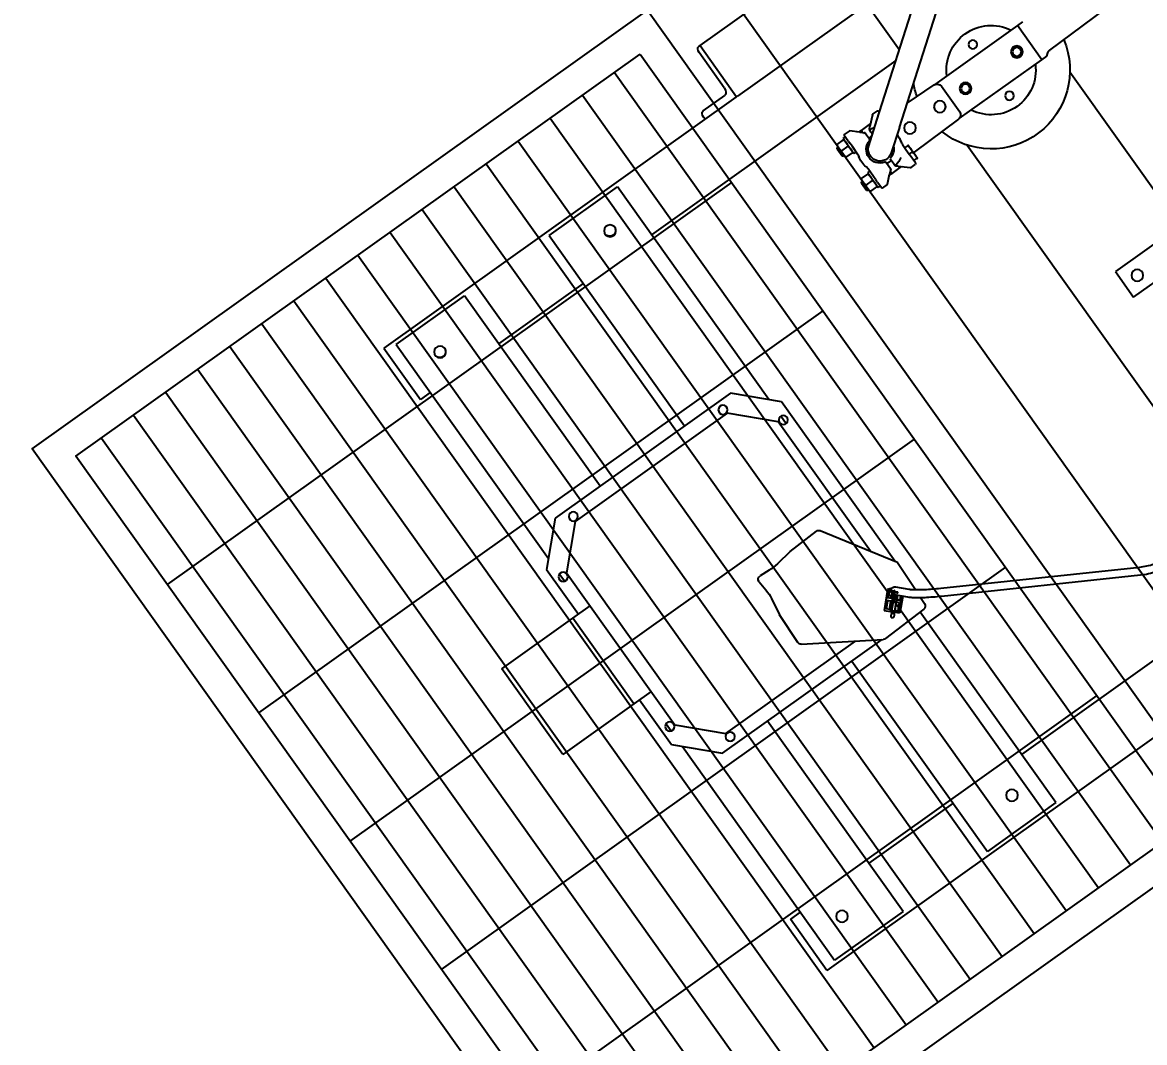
# Model space of a CAD drawing. Header units: feet. Extents: x 2321988 to 2329858, y 6722724 to 6730499.
# Drawn here: x 2326029.761 to 2326034.216, y 6726818.17 to 6726822.218 of the extents above; entities that cross this region are included whole.
import ezdxf

# ---------------------------------------------------------------- set-up
doc = ezdxf.new("R2010")
doc.units = ezdxf.units.FT
doc.header["$MEASUREMENT"] = 0
doc.header["$PDSIZE"] = 5
doc.layers.add('BESS Dimensions', color=3, linetype='Continuous')
doc.layers.add('C-BESS-EQUIPMENT', color=255, linetype='Continuous')
doc.styles.add('TG_DIMS', font='arial.ttf')
doc.dimstyles.new('TG-PROPOSED-ANNO', dxfattribs={"dimtxt": 0.1, "dimasz": 0.1, "dimexe": 0.05, "dimexo": 0.05, "dimgap": 0.02, "dimtad": 0, "dimtih": 1, "dimtoh": 1, "dimdsep": 46, "dimtxsty": 'TG_DIMS', "dimcen": 0, "dimclrd": 256, "dimclre": 256, "dimclrt": 256, "dimaunit": 1, "dimadec": 6, "dimazin": 2, "dimtfac": 1, "dimtofl": 0, "dimtmove": 1, "dimatfit": 3, "dimfxl": 1, "dimtolj": 1, "dimtzin": 0, "dimarcsym": 0})

# ---------------------------------------------------------------- blocks, each defined once
blk = doc.blocks.new('Midpoint Site Plan$0$GA 34.5kV 10MVAR Cap Bank top')
at = {"color": 0}
for p, q in [((-95.19, 18.2), (-95.19, 15.2)), ((-74.593, 18.2), (-95.19, 18.2)), ((-90.609, 18.02), (-94.609, 18.02)), ((-94.609, 5.52), (-94.609, 18.02)), ((-90.609, 18.02), (-90.609, 6.895)), ((-81.669, 18.02), (-85.669, 18.02)), ((-85.669, 6.895), (-85.669, 18.02)), ((-81.669, 18.02), (-81.669, 6.875)), ((-94.609, 15.2), (-95.19, 15.2)), ((-85.669, 15.2), (-90.609, 15.2)), ((-66.94, 15.2), (-81.669, 15.2)), ((-80.395, 6.849), (-72.09, 11.531)), ((-80.21, 6.523), (-71.906, 11.204)), ((-66.94, -9.927), (-66.94, 9.573)), ((-81.454, 6.867), (-83.742, 6.955)), ((-94.984, 5.145), (-93.234, 6.895)), ((-93.234, 6.895), (-83.903, 6.895)), ((-87.174, 4.831), (-83.857, 6.924)), ((-81.248, 6.327), (-81.261, 6.675)), ((-94.304, 4.465), (-92.554, 6.215)), ((-92.554, 6.215), (-84.981, 6.215)), ((-83.018, 5.817), (-82.805, 6.031)), ((-82.906, 6.333), (-82.928, 6.311)), ((-82.908, 5.787), (-82.774, 5.92)), ((-82.9, 6.339), (-82.906, 6.333)), ((-82.876, 6.183), (-82.888, 6.195)), ((-82.478, 6.358), (-82.805, 6.031)), ((-82.805, 6.031), (-82.098, 5.324)), ((-82.78, 6.127), (-82.793, 6.114)), ((-82.758, 6.078), (-82.793, 6.114)), ((-82.771, 6.287), (-82.784, 6.3)), ((-82.774, 5.92), (-82.506, 5.651)), ((-82.737, 6.028), (-82.475, 6.29)), ((-82.362, 5.653), (-82.737, 6.028)), ((-82.722, 6.043), (-82.347, 5.668)), ((-82.701, 6.205), (-82.701, 6.205)), ((-82.666, 6.17), (-82.701, 6.205)), ((-82.63, 6.135), (-82.255, 5.76)), ((-82.595, 6.099), (-82.48, 6.215)), ((-82.58, 6.114), (-82.312, 5.845)), ((-82.48, 6.215), (-82.211, 5.946)), ((-81.899, 5.78), (-82.478, 6.358)), ((-82.475, 6.29), (-82.1, 5.915)), ((-82.1, 5.915), (-82.362, 5.653)), ((-82.211, 5.946), (-82.326, 5.831)), ((-82.194, 5.485), (-81.737, 5.942)), ((-82.311, 5.11), (-83.018, 5.817)), ((-82.639, 5.518), (-82.908, 5.787)), ((-82.875, 5.819), (-82.606, 5.55)), ((-82.506, 5.651), (-82.639, 5.518)), ((-82.533, 5.412), (-82.4, 5.545)), ((-82.307, 5.186), (-82.533, 5.412)), ((-82.5, 5.444), (-82.295, 5.24)), ((-82.4, 5.545), (-82.173, 5.319)), ((-82.327, 5.618), (-82.065, 5.88)), ((-82.122, 5.413), (-82.327, 5.618)), ((-82.145, 5.533), (-82.278, 5.666)), ((-82.105, 5.573), (-82.238, 5.706)), ((-82.205, 5.739), (-82.073, 5.606)), ((-82.122, 5.413), (-82.104, 5.431)), ((-82.105, 5.84), (-81.972, 5.707)), ((-82.104, 5.431), (-82.028, 5.507)), ((-82.104, 5.431), (-82.069, 5.395)), ((-82.076, 5.388), (-82.087, 5.378)), ((-82.072, 5.382), (-82.087, 5.378)), ((-82.069, 5.395), (-81.992, 5.472)), ((-82.065, 5.88), (-81.932, 5.747)), ((-82.028, 5.507), (-82.001, 5.534)), ((-81.992, 5.472), (-82.028, 5.507)), ((-81.979, 5.485), (-81.992, 5.472)), ((-81.934, 5.214), (-81.472, 5.677)), ((-81.174, 4.386), (-81.231, 5.879)), ((-94.984, 2.52), (-94.984, 5.145)), ((-82.311, 5.11), (-82.098, 5.324)), ((-82.095, 5.171), (-82.311, 5.11)), ((-82.173, 5.319), (-82.307, 5.186)), ((-82.295, 5.24), (-82.195, 5.34)), ((-82.295, 5.24), (-82.274, 5.218)), ((-82.098, 5.324), (-82.032, 5.342)), ((-94.609, 4.185), (-94.609, 4.605)), ((-94.304, -4.425), (-94.304, 4.465)), ((-87.255, 4.674), (-87.195, 3.096)), ((-83.297, 0.954), (-81.204, 4.272)), ((-81.234, 4.226), (-81.234, -5.105)), ((-87.062, 2.252), (-87.195, 3.096)), ((-81.914, 3.148), (-81.914, -4.425)), ((-95.316, 2.52), (-99.474, 2.52)), ((-99.474, 2.52), (-99.474, -2.48)), ((-94.304, 2.52), (-95.316, 2.52)), ((-95.316, 2.52), (-95.316, -2.48)), ((-87.081, 1.246), (-87.045, 1.753)), ((-86.376, 1.083), (-86.882, 1.047)), ((-85.033, 0.934), (-85.877, 1.066)), ((-85.033, 0.934), (-83.455, 0.873)), ((-64.69, -0.927), (-64.69, 0.573)), ((-64.69, 0.573), (-61.19, 0.573)), ((-61.19, -0.927), (-64.69, -0.927)), ((-60.94, -0.927), (-60.94, -9.927)), ((-99.474, -2.48), (-95.316, -2.48)), ((-95.316, -2.48), (-94.304, -2.48)), ((-94.984, -5.105), (-94.984, -2.48)), ((-94.609, -4.565), (-94.609, -4.145)), ((-81.669, -4.136), (-81.669, -4.574)), ((-92.554, -6.175), (-94.304, -4.425)), ((-81.914, -4.425), (-83.664, -6.175)), ((-93.234, -6.855), (-94.984, -5.105)), ((-81.234, -5.105), (-82.984, -6.855)), ((-94.609, -17.98), (-94.609, -5.48)), ((-81.669, -5.54), (-81.669, -17.98)), ((-83.664, -6.175), (-92.554, -6.175)), ((-82.984, -6.855), (-93.234, -6.855)), ((-90.609, -6.855), (-90.609, -17.98)), ((-85.669, -17.98), (-85.669, -6.855)), ((-71.44, -10.972), (-71.44, -10.63)), ((-71.14, -10.615), (-71.424, -10.615)), ((-71.14, -10.615), (-71.14, -10.615)), ((-71.119, -10.623), (-70.751, -10.955)), ((-70.206, -11.018), (-69.77, -10.631)), ((-69.77, -10.631), (-69.77, -10.631)), ((-69.729, -10.615), (-69.502, -10.615)), ((-69.729, -10.615), (-69.729, -10.615)), ((-69.44, -10.677), (-69.44, -11.177)), ((-72.096, -10.974), (-72.05, -10.927)), ((-72.096, -11.38), (-72.096, -10.974)), ((-72.05, -10.927), (-72.05, -11.427)), ((-72.003, -10.927), (-72.05, -10.927)), ((-72.003, -10.802), (-72.003, -10.99)), ((-72.003, -10.99), (-72.003, -11.365)), ((-71.97, -10.802), (-71.598, -10.802)), ((-71.97, -11.177), (-71.598, -11.177)), ((-71.565, -11.611), (-71.565, -10.743)), ((-71.44, -10.743), (-71.565, -10.743)), ((-71.44, -10.972), (-71.44, -10.998)), ((-71.44, -11.109), (-71.44, -10.998)), ((-71.44, -11.109), (-71.44, -11.309)), ((-70.876, -10.842), (-70.871, -10.846)), ((-70.846, -11.106), (-70.846, -11.106)), ((-70.784, -10.925), (-70.654, -10.92)), ((-70.575, -11.113), (-70.751, -10.955)), ((-70.654, -10.92), (-70.654, -11.042)), ((-70.096, -10.92), (-70.654, -10.92)), ((-70.654, -11.06), (-70.654, -11.06)), ((-70.654, -11.131), (-70.654, -11.131)), ((-70.565, -11.138), (-70.565, -11.136)), ((-70.565, -11.138), (-70.565, -11.138)), ((-70.565, -11.139), (-70.565, -11.138)), ((-70.565, -11.483), (-70.565, -11.139)), ((-70.315, -11.143), (-70.315, -11.195)), ((-70.315, -11.195), (-70.315, -11.259)), ((-70.206, -11.018), (-70.294, -11.096)), ((-70.034, -10.92), (-70.034, -10.92)), ((-69.44, -10.802), (-69.266, -10.802)), ((-69.44, -11.177), (-69.266, -11.177)), ((-69.44, -11.448), (-69.44, -11.177)), ((-69.232, -10.99), (-69.232, -10.802)), ((-69.232, -11.365), (-69.232, -10.99)), ((-69.19, -11.12), (-69.232, -11.119)), ((-66.56, -11.172), (-69.19, -11.12)), ((-66.515, -11.177), (-61.69, -11.177)), ((-61.69, -11.177), (-61.386, -11.177)), ((-61.69, -11.177), (-61.69, -13.177)), ((-61.386, -11.177), (-61.255, -11.28)), ((-72.096, -11.38), (-72.05, -11.427)), ((-72.003, -11.427), (-72.05, -11.427)), ((-72.003, -11.365), (-72.003, -11.552)), ((-71.97, -11.552), (-71.598, -11.552)), ((-71.565, -11.611), (-71.44, -11.611)), ((-71.44, -11.309), (-71.44, -11.74)), ((-70.315, -11.435), (-70.565, -11.435)), ((-70.315, -11.259), (-70.315, -11.419)), ((-70.315, -11.419), (-70.315, -11.483)), ((-69.081, -12.492), (-70.103, -11.727)), ((-69.44, -11.74), (-69.44, -11.448)), ((-69.44, -11.552), (-69.266, -11.552)), ((-69.232, -11.552), (-69.232, -11.365)), ((-66.315, -12.932), (-66.315, -11.422)), ((-61.105, -11.333), (-57.19, -11.408)), ((-72.003, -12.802), (-72.003, -12.99)), ((-71.97, -12.802), (-71.598, -12.802)), ((-71.565, -13.611), (-71.565, -12.743)), ((-71.44, -12.743), (-71.565, -12.743)), ((-71.44, -12.615), (-71.44, -13.045)), ((-70.777, -12.628), (-69.755, -13.393)), ((-69.081, -12.492), (-36.712, -36.724)), ((-72.096, -12.974), (-72.05, -12.927)), ((-72.096, -13.38), (-72.096, -12.974)), ((-72.05, -12.927), (-72.05, -13.427)), ((-72.003, -12.927), (-72.05, -12.927)), ((-72.003, -12.99), (-72.003, -13.365)), ((-72.003, -13.365), (-72.003, -13.552)), ((-71.97, -13.177), (-71.598, -13.177)), ((-71.44, -13.045), (-71.44, -13.246)), ((-71.44, -13.357), (-71.44, -13.246)), ((-71.44, -13.357), (-71.44, -13.383)), ((-70.751, -13.4), (-70.575, -13.242)), ((-70.654, -13.224), (-70.654, -13.224)), ((-70.654, -13.241), (-70.654, -13.241)), ((-70.654, -13.294), (-70.654, -13.294)), ((-70.654, -13.313), (-70.654, -13.435)), ((-70.565, -13.198), (-70.565, -12.871)), ((-70.387, -12.92), (-70.565, -12.92)), ((-70.565, -13.199), (-70.565, -13.198)), ((-70.565, -13.202), (-70.565, -13.199)), ((-70.565, -13.218), (-70.565, -13.202)), ((-70.315, -12.973), (-70.315, -13.096)), ((-70.315, -13.096), (-70.315, -13.16)), ((-70.315, -13.16), (-70.315, -13.212)), ((-70.294, -13.258), (-70.206, -13.337)), ((-69.77, -13.724), (-70.206, -13.337)), ((-68.117, -13.213), (-66.56, -13.182)), ((-61.69, -13.177), (-66.515, -13.177)), ((-61.386, -13.177), (-61.69, -13.177)), ((-72.096, -13.38), (-72.05, -13.427)), ((-72.003, -13.427), (-72.05, -13.427)), ((-71.97, -13.552), (-71.598, -13.552)), ((-71.565, -13.611), (-71.44, -13.611)), ((-71.44, -13.724), (-71.44, -13.383)), ((-71.14, -13.74), (-71.424, -13.74)), ((-71.14, -13.74), (-71.14, -13.74)), ((-71.14, -13.74), (-71.14, -13.74)), ((-70.751, -13.4), (-71.119, -13.732)), ((-70.872, -13.509), (-70.876, -13.513)), ((-70.784, -13.43), (-70.654, -13.435)), ((-70.096, -13.435), (-70.654, -13.435)), ((-70.034, -13.435), (-70.034, -13.435)), ((-69.755, -13.393), (-37.386, -37.624)), ((-69.729, -13.74), (-69.502, -13.74)), ((-69.44, -13.629), (-69.44, -13.677)), ((-95.19, -18.18), (-95.19, -15.18)), ((-94.609, -15.18), (-95.19, -15.18)), ((-85.669, -15.18), (-90.609, -15.18)), ((-67.368, -15.18), (-81.669, -15.18)), ((-66.94, -33.927), (-66.94, -15.5)), ((-94.609, -17.98), (-90.609, -17.98)), ((-85.669, -17.98), (-81.669, -17.98)), ((-74.593, -18.18), (-95.19, -18.18)), ((-76.401, -18.18), (-76.401, -18.305)), ((-76.247, -18.555), (-74.977, -18.555)), ((-74.556, -18.18), (-74.593, -18.18)), ((-74.556, -21.18), (-74.556, -18.18)), ((-74.556, -18.18), (-74.494, -18.18)), ((-66.94, -18.18), (-74.494, -18.18)), ((-74.786, -18.865), (-74.786, -20.93)), ((-74.632, -21.18), (-74.556, -21.18)), ((-74.556, -21.18), (-66.94, -21.18))]:
    blk.add_line(p, q, dxfattribs=at)
for centre, radius in [((-93.109, 16.52), 0.281), ((-83.169, 16.52), 0.281), ((-92.484, 6.457), 0.219), ((-94.546, 4.395), 0.219), ((-63.94, -0.177), 0.281), ((-94.546, -4.355), 0.219), ((-81.671, -4.355), 0.219), ((-92.484, -6.418), 0.219), ((-83.734, -6.418), 0.219), ((-63.94, -10.677), 0.209), ((-68.69, -12.177), 0.281), ((-68.69, -12.177), 0.281), ((-66.94, -12.177), 0.281), ((-66.94, -12.177), 0.281), ((-65.44, -12.177), 0.281), ((-65.44, -12.177), 0.209), ((-62.44, -12.177), 0.281), ((-62.44, -12.177), 0.209), ((-63.94, -13.677), 0.209), ((-93.109, -16.48), 0.281), ((-83.169, -16.48), 0.281)]:
    blk.add_circle(centre, radius, dxfattribs=at)
for centre, radius, start, end in [((-83.75, 6.755), 0.2, 87.8034, 122.2464), ((-81.461, 6.667), 0.2, 2.1966, 87.8034), ((-81.374, 4.379), 0.2, 327.7536, 2.1966), ((-63.94, -12.177), 3.75, 12.7601, 164.1429), ((-63.94, -12.177), 2.125, 28.0725, 151.9275), ((-71.424, -10.63), 0.0156, 90, 180), ((-69.502, -10.677), 0.0625, 0, 90), ((-70.252, -11.143), 0.0625, 131.6335, 180), ((-70.252, -11.195), 0.0625, 79.1931, 180), ((-70.44, -12.177), 1.062, 57.3631, 79.1931), ((-66.565, -11.422), 0.25, 0, 88.8542), ((-70.44, -12.177), 0.656, 105.1217, 254.8783), ((-70.44, -12.177), 0.562, 53.1811, 233.1811), ((-70.627, -11.483), 0.0625, 285.1217, 0), ((-70.252, -11.483), 0.0625, 180, 254.8783), ((-70.44, -12.177), 0.656, 22.1783, 74.8783), ((-61.101, -11.083), 0.25, 231.8554, 268.9049), ((-70.44, -12.177), 1.063, 163.7398, 196.2602), ((-70.44, -12.177), 1.062, 355.1468, 16.2602), ((-70.627, -12.871), 0.0625, 0, 74.8783), ((-70.252, -13.16), 0.0625, 180, 280.8069), ((-70.252, -13.212), 0.0625, 180, 228.3665), ((-70.44, -12.177), 1.063, 280.8069, 291.2153), ((-63.94, -12.177), 3.75, 195.8571, 205.8997), ((-66.565, -12.932), 0.25, 271.1458, 0), ((-63.94, -12.177), 2.125, 208.0725, 331.9275), ((-71.424, -13.724), 0.0156, 180, 270), ((-69.502, -13.677), 0.0625, 270, 0), ((-93.109, -16.5), 0.281, 2.0394, 177.9606), ((-83.169, -16.5), 0.281, 2.0394, 177.9606)]:
    blk.add_arc(centre, radius, start, end, dxfattribs=at)
for centre, major_axis, ratio, start_param, end_param in [((-82.832, 6.124), (0.0411, 0), 0.672453, 0.72203, 0.978798), ((-82.79, 6.166), (0, -0.0411), 0.672453, 1.932212, 2.162794), ((-82.067, 5.347), (-0.133, 0.133), 0.926121, 0.578535, 1.094689), ((-87.061, 4.666), (0.147, -0.137), 0.923129, 2.902527, 3.889831), ((-82.067, 5.347), (0.133, -0.133), 0.926121, 4.862489, 6.283185), ((-87.44, 1.753), (-0.084, -0.999), 0.392974, 1.603882, 2.126495), ((-86.864, 1.264), (-0.165, -0.165), 0.856775, 5.503818, 7.062552), ((-86.376, 0.688), (0.999, 0.084), 0.392974, 1.015098, 1.537711), ((-83.463, 1.067), (0.137, -0.147), 0.923129, 5.534947, 6.522251), ((-76.247, -18.305), (0, -0.25), 0.615217, 4.712389, 6.283185), ((-74.977, -18.865), (0, 0.31), 0.615217, 4.712389, 6.283185), ((-74.632, -20.93), (0, -0.25), 0.615217, 4.712389, 6.283185)]:
    blk.add_ellipse(centre, major_axis=major_axis, ratio=ratio, start_param=start_param, end_param=end_param, dxfattribs=at)
for points, knots in [([(-72.09, 11.531), (-71.98, 11.593), (-71.864, 11.649), (-71.625, 11.751), (-71.501, 11.796), (-71.247, 11.873), (-71.117, 11.906), (-70.852, 11.958), (-70.717, 11.977), (-70.446, 12.004), (-70.309, 12.01), (-70.172, 12.01)], [0.9276192, 0.9276192, 0.9276192, 0.9276192, 1.0584561, 1.0584561, 1.1892931, 1.1892931, 1.32013, 1.32013, 1.450967, 1.450967, 1.5818039, 1.5818039, 1.5818039, 1.5818039]), ([(-71.906, 11.204), (-71.808, 11.259), (-71.705, 11.31), (-71.491, 11.4), (-71.38, 11.441), (-71.15, 11.511), (-71.032, 11.54), (-70.792, 11.587), (-70.669, 11.605), (-70.422, 11.629), (-70.297, 11.635), (-70.172, 11.635)], [0.9276192, 0.9276192, 0.9276192, 0.9276192, 1.0584561, 1.0584561, 1.1892931, 1.1892931, 1.32013, 1.32013, 1.450967, 1.450967, 1.5818039, 1.5818039, 1.5818039, 1.5818039]), ([(-81.737, 5.942), (-81.689, 5.99), (-81.633, 6.039), (-81.502, 6.145), (-81.427, 6.201), (-81.261, 6.318), (-81.17, 6.38), (-80.972, 6.508), (-80.865, 6.574), (-80.639, 6.71), (-80.519, 6.779), (-80.395, 6.849)], [5.0600937, 5.0600937, 5.0600937, 5.0600937, 5.2154847, 5.2154847, 5.3708757, 5.3708757, 5.5262668, 5.5262668, 5.6816578, 5.6816578, 5.8370488, 5.8370488, 5.8370488, 5.8370488]), ([(-81.472, 5.677), (-81.437, 5.712), (-81.389, 5.754), (-81.274, 5.847), (-81.205, 5.899), (-81.05, 6.009), (-80.963, 6.067), (-80.772, 6.19), (-80.669, 6.254), (-80.449, 6.386), (-80.332, 6.454), (-80.21, 6.523)], [5.0600937, 5.0600937, 5.0600937, 5.0600937, 5.2154847, 5.2154847, 5.3708757, 5.3708757, 5.5262668, 5.5262668, 5.6816578, 5.6816578, 5.8370488, 5.8370488, 5.8370488, 5.8370488]), ([(-82.888, 6.195), (-82.895, 6.203), (-82.902, 6.21), (-82.914, 6.226), (-82.919, 6.234), (-82.928, 6.249), (-82.932, 6.257), (-82.937, 6.272), (-82.938, 6.28), (-82.937, 6.292), (-82.937, 6.295), (-82.934, 6.303), (-82.931, 6.308), (-82.928, 6.311)], [6.283185, 6.283185, 6.283185, 6.283185, 6.597345, 6.597345, 6.911504, 6.911504, 7.225663, 7.225663, 7.539822, 7.539822, 7.676964, 7.676964, 7.853982, 7.853982, 7.853982, 7.853982]), ([(-82.784, 6.3), (-82.791, 6.307), (-82.799, 6.314), (-82.814, 6.326), (-82.822, 6.331), (-82.838, 6.34), (-82.846, 6.344), (-82.861, 6.348), (-82.868, 6.35), (-82.88, 6.349), (-82.883, 6.348), (-82.892, 6.345), (-82.896, 6.343), (-82.9, 6.339)], [3.141593, 3.141593, 3.141593, 3.141593, 3.455752, 3.455752, 3.769911, 3.769911, 4.08407, 4.08407, 4.39823, 4.39823, 4.535372, 4.535372, 4.712389, 4.712389, 4.712389, 4.712389]), ([(-82.794, 6.134), (-82.798, 6.134), (-82.802, 6.135), (-82.811, 6.138), (-82.817, 6.141), (-82.829, 6.147), (-82.835, 6.15), (-82.847, 6.158), (-82.853, 6.163), (-82.864, 6.172), (-82.87, 6.178), (-82.876, 6.183)], [0.0568841, 0.0568841, 0.0568841, 0.0568841, 0.0937957, 0.0937957, 0.1480321, 0.1480321, 0.2022684, 0.2022684, 0.2565048, 0.2565048, 0.3107411, 0.3107411, 0.3107411, 0.3107411]), ([(-82.792, 6.127), (-82.792, 6.13), (-82.793, 6.132), (-82.796, 6.137), (-82.798, 6.139), (-82.8, 6.141), (-82.801, 6.141), (-82.802, 6.142)], [0, 0, 0, 0, 0.02839373, 0.02839373, 0.06502941, 0.06502941, 0.08218855, 0.08218855, 0.08218855, 0.08218855]), ([(-82.792, 6.127), (-82.791, 6.123), (-82.791, 6.119), (-82.792, 6.115), (-82.793, 6.114), (-82.793, 6.114)], [0.77489328, 0.77489328, 0.77489328, 0.77489328, 0.81708257, 0.81708257, 0.86800972, 0.86800972, 0.86800972, 0.86800972]), ([(-82.78, 6.127), (-82.776, 6.13), (-82.772, 6.135), (-82.766, 6.144), (-82.764, 6.15), (-82.763, 6.155)], [0.06239528, 0.06239528, 0.06239528, 0.06239528, 0.11332243, 0.11332243, 0.15596384, 0.15596384, 0.15596384, 0.15596384]), ([(-82.721, 6.201), (-82.722, 6.207), (-82.723, 6.213), (-82.727, 6.224), (-82.729, 6.23), (-82.735, 6.241), (-82.739, 6.247), (-82.746, 6.259), (-82.751, 6.264), (-82.76, 6.276), (-82.765, 6.281), (-82.771, 6.287)], [0.0385613, 0.0385613, 0.0385613, 0.0385613, 0.0915725, 0.0915725, 0.1445837, 0.1445837, 0.1975949, 0.1975949, 0.2506062, 0.2506062, 0.3036174, 0.3036174, 0.3036174, 0.3036174]), ([(-82.764, 6.181), (-82.764, 6.18), (-82.763, 6.179), (-82.763, 6.177), (-82.762, 6.172), (-82.762, 6.162), (-82.762, 6.159), (-82.763, 6.155)], [0.15668536, 0.15668536, 0.15668536, 0.15668536, 0.17443805, 0.17443805, 0.20151539, 0.20151539, 0.21535326, 0.21535326, 0.21535326, 0.21535326]), ([(-82.714, 6.204), (-82.717, 6.204), (-82.719, 6.205), (-82.722, 6.207), (-82.722, 6.207), (-82.722, 6.207)], [0, 0, 0, 0, 0.02805425, 0.02805425, 0.02860342, 0.02860342, 0.02860342, 0.02860342]), ([(-82.714, 6.204), (-82.71, 6.204), (-82.707, 6.204), (-82.702, 6.205), (-82.701, 6.205), (-82.701, 6.205)], [0.77444117, 0.77444117, 0.77444117, 0.77444117, 0.81708257, 0.81708257, 0.86800972, 0.86800972, 0.86800972, 0.86800972]), ([(-71.14, -10.615), (-71.136, -10.615), (-71.133, -10.615), (-71.126, -10.617), (-71.123, -10.619), (-71.12, -10.621), (-71.12, -10.622), (-71.119, -10.622), (-71.119, -10.622), (-71.119, -10.622), (-71.119, -10.622), (-71.119, -10.623), (-71.119, -10.623), (-71.119, -10.623), (-71.119, -10.623), (-71.119, -10.623), (-71.119, -10.623), (-71.119, -10.623), (-71.119, -10.623), (-71.119, -10.623)], [0, 0, 0, 0, 0.02565816, 0.02565816, 0.0510396, 0.0510396, 0.05449307, 0.05449307, 0.05622275, 0.05622275, 0.05708798, 0.05708798, 0.05752071, 0.05752071, 0.05773729, 0.05773729, 0.05784602, 0.05784602, 0.05795664, 0.05795664, 0.05795664, 0.05795664]), ([(-69.77, -10.631), (-69.77, -10.631), (-69.77, -10.63), (-69.77, -10.63), (-69.77, -10.63), (-69.77, -10.63), (-69.77, -10.63), (-69.769, -10.629), (-69.769, -10.629), (-69.767, -10.627), (-69.765, -10.626), (-69.759, -10.622), (-69.753, -10.619), (-69.742, -10.616), (-69.735, -10.615), (-69.729, -10.615)], [0, 0, 0, 0, 0.0004047, 0.0004047, 0.0009472, 0.0009472, 0.0025742, 0.0025742, 0.0074553, 0.0074553, 0.0221123, 0.0221123, 0.0664647, 0.0664647, 0.1148731, 0.1148731, 0.1148731, 0.1148731]), ([(-69.77, -10.631), (-69.77, -10.631), (-69.77, -10.63), (-69.77, -10.63), (-69.77, -10.63), (-69.77, -10.63), (-69.77, -10.63), (-69.769, -10.63), (-69.769, -10.63), (-69.768, -10.628), (-69.767, -10.628), (-69.763, -10.625), (-69.759, -10.623), (-69.75, -10.618), (-69.743, -10.616), (-69.734, -10.615), (-69.731, -10.615), (-69.729, -10.615)], [0, 0, 0, 0, 0.00041, 0.00041, 0.000773, 0.000773, 0.0018619, 0.0018619, 0.0051283, 0.0051283, 0.0149314, 0.0149314, 0.0444521, 0.0444521, 0.096203, 0.096203, 0.1149876, 0.1149876, 0.1149876, 0.1149876]), ([(-70.565, -11.133), (-70.566, -11.127), (-70.568, -11.119), (-70.575, -11.113), (-70.575, -11.113), (-70.575, -11.113)], [0, 0, 0, 0, 0.1461976, 0.1461976, 0.1467871, 0.1467871, 0.1467871, 0.1467871]), ([(-70.581, -11.525), (-70.585, -11.53), (-70.59, -11.534), (-70.597, -11.538), (-70.599, -11.539), (-70.602, -11.541), (-70.603, -11.541), (-70.605, -11.542), (-70.606, -11.542), (-70.607, -11.542)], [0, 0, 0, 0, 0.05061256, 0.05061256, 0.06848197, 0.06848197, 0.07752895, 0.07752895, 0.086608, 0.086608, 0.086608, 0.086608]), ([(-69.42, -11.88), (-69.42, -11.88), (-69.42, -11.88), (-69.433, -11.835), (-69.44, -11.789), (-69.44, -11.74)], [-0.0012799, -0.0012799, -0.0012799, -0.0012799, 0, 0, 0.4878215, 0.4878215, 0.4878215, 0.4878215]), ([(-71.452, -11.848), (-71.452, -11.849), (-71.452, -11.85), (-71.453, -11.853), (-71.454, -11.859), (-71.457, -11.867), (-71.459, -11.875), (-71.46, -11.88)], [-0.08775565, -0.08775565, -0.08775565, -0.08775565, -0.08148739, -0.072085, -0.06268261, -0.03760956, 0, 0, 0, 0]), ([(-71.46, -12.475), (-71.459, -12.479), (-71.457, -12.487), (-71.454, -12.496), (-71.453, -12.501), (-71.452, -12.504), (-71.452, -12.506), (-71.452, -12.506)], [0, 0, 0, 0, 0.037612, 0.06268666, 0.07208966, 0.08149266, 0.08776133, 0.08776133, 0.08776133, 0.08776133]), ([(-70.596, -13.248), (-70.592, -13.248), (-70.588, -13.248), (-70.584, -13.246), (-70.58, -13.245), (-70.577, -13.243), (-70.575, -13.241)], [-0.06449435, -0.06449435, -0.06449435, -0.06449435, -0.0313166, -0.0313166, -0.0313166, -0.00264758, -0.00264758, -0.00264758, -0.00264758]), ([(-70.576, -12.836), (-70.572, -12.841), (-70.569, -12.847), (-70.567, -12.855), (-70.566, -12.858), (-70.566, -12.861), (-70.566, -12.862), (-70.565, -12.864), (-70.565, -12.865), (-70.565, -12.867)], [0, 0, 0, 0, 0.05078883, 0.05078883, 0.06997484, 0.06997484, 0.07970342, 0.07970342, 0.08947015, 0.08947015, 0.08947015, 0.08947015]), ([(-70.575, -13.241), (-70.572, -13.238), (-70.57, -13.235), (-70.567, -13.23), (-70.566, -13.228), (-70.565, -13.223), (-70.565, -13.221), (-70.565, -13.219), (-70.565, -13.219), (-70.565, -13.218)], [0.00281637, 0.00281637, 0.00281637, 0.00281637, 0.03130176, 0.03130176, 0.0492711, 0.0492711, 0.06726045, 0.06726045, 0.06757429, 0.06757429, 0.06757429, 0.06757429]), ([(-70.575, -13.241), (-70.575, -13.241), (-70.575, -13.241), (-70.575, -13.241), (-70.575, -13.242), (-70.575, -13.242), (-70.575, -13.242), (-70.575, -13.242)], [0.0000295, 0.0000295, 0.0000295, 0.0000295, 0.00534652, 0.00534652, 0.00962445, 0.00962445, 0.01073174, 0.01073174, 0.01073174, 0.01073174]), ([(-71.119, -13.732), (-71.119, -13.732), (-71.119, -13.732), (-71.119, -13.732), (-71.119, -13.732), (-71.119, -13.732), (-71.119, -13.732), (-71.119, -13.732), (-71.119, -13.732), (-71.119, -13.732), (-71.119, -13.732), (-71.12, -13.733), (-71.121, -13.734), (-71.124, -13.736), (-71.127, -13.737), (-71.133, -13.739), (-71.136, -13.74), (-71.14, -13.74)], [0, 0, 0, 0, 0.00010275, 0.00010275, 0.00019265, 0.00019265, 0.00046226, 0.00046226, 0.00127082, 0.00127082, 0.00369667, 0.00369667, 0.01098091, 0.01098091, 0.03302267, 0.03302267, 0.05801859, 0.05801859, 0.05801859, 0.05801859]), ([(-69.729, -13.74), (-69.735, -13.74), (-69.742, -13.739), (-69.755, -13.734), (-69.761, -13.731), (-69.767, -13.727), (-69.768, -13.726), (-69.769, -13.725), (-69.769, -13.725), (-69.769, -13.725), (-69.77, -13.725), (-69.77, -13.724), (-69.77, -13.724), (-69.77, -13.724), (-69.77, -13.724), (-69.77, -13.724), (-69.77, -13.724), (-69.77, -13.724), (-69.77, -13.724), (-69.77, -13.724)], [0.00001, 0.00001, 0.00001, 0.00001, 0.0512457, 0.0512457, 0.1016653, 0.1016653, 0.1082777, 0.1082777, 0.1115891, 0.1115891, 0.1132457, 0.1132457, 0.1140748, 0.1140748, 0.1144909, 0.1144909, 0.1147015, 0.1147015, 0.1149189, 0.1149189, 0.1149189, 0.1149189]), ([(-69.729, -13.74), (-69.735, -13.74), (-69.742, -13.739), (-69.755, -13.734), (-69.761, -13.731), (-69.767, -13.727), (-69.768, -13.726), (-69.769, -13.725), (-69.769, -13.725), (-69.769, -13.725), (-69.77, -13.725), (-69.77, -13.724), (-69.77, -13.724), (-69.77, -13.724), (-69.77, -13.724), (-69.77, -13.724), (-69.77, -13.724), (-69.77, -13.724)], [0.0000616, 0.0000616, 0.0000616, 0.0000616, 0.0511949, 0.0511949, 0.1016017, 0.1016017, 0.1082321, 0.1082321, 0.1115525, 0.1115525, 0.1132134, 0.1132134, 0.1140443, 0.1140443, 0.1144605, 0.1144605, 0.1148804, 0.1148804, 0.1148804, 0.1148804])]:
    blk.add_open_spline(points, degree=3, knots=knots, dxfattribs=at)
for points in [[(-71.139, -10.615), (-71.139, -10.615), (-71.139, -10.615), (-71.139, -10.615)], [(-71.119, -10.623), (-71.119, -10.623), (-71.119, -10.623), (-71.119, -10.623)], [(-70.565, -11.136), (-70.565, -11.135), (-70.565, -11.134), (-70.565, -11.133)], [(-71.44, -11.74), (-71.44, -11.777), (-71.444, -11.813), (-71.452, -11.848)], [(-71.452, -12.506), (-71.444, -12.541), (-71.44, -12.577), (-71.44, -12.615)]]:
    blk.add_open_spline(points, degree=3, dxfattribs=at)
for points in [[(-71.97, -10.802), (-72.003, -10.903), (-72.003, -10.99)], [(-72.003, -10.802), (-72.003, -10.802), (-71.97, -10.802)], [(-72.003, -10.99), (-72.003, -11.077), (-71.97, -11.177)], [(-71.97, -11.177), (-72.003, -11.278), (-72.003, -11.365)], [(-71.565, -10.99), (-71.565, -10.903), (-71.598, -10.802)], [(-71.598, -10.802), (-71.565, -10.802), (-71.565, -10.802)], [(-71.598, -11.177), (-71.565, -11.077), (-71.565, -10.99)], [(-71.565, -11.365), (-71.565, -11.278), (-71.598, -11.177)], [(-69.266, -10.802), (-69.232, -10.802), (-69.232, -10.802)], [(-69.232, -10.99), (-69.232, -10.903), (-69.266, -10.802)], [(-69.266, -11.177), (-69.232, -11.077), (-69.232, -10.99)], [(-69.232, -11.365), (-69.232, -11.278), (-69.266, -11.177)], [(-72.003, -11.365), (-72.003, -11.452), (-71.97, -11.552)], [(-71.97, -11.552), (-72.003, -11.552), (-72.003, -11.552)], [(-71.598, -11.552), (-71.565, -11.452), (-71.565, -11.365)], [(-71.565, -11.552), (-71.565, -11.552), (-71.598, -11.552)], [(-69.266, -11.552), (-69.232, -11.452), (-69.232, -11.365)], [(-69.232, -11.552), (-69.232, -11.552), (-69.266, -11.552)], [(-71.97, -12.802), (-72.003, -12.903), (-72.003, -12.99)], [(-72.003, -12.802), (-72.003, -12.802), (-71.97, -12.802)], [(-71.565, -12.99), (-71.565, -12.903), (-71.598, -12.802)], [(-71.598, -12.802), (-71.565, -12.802), (-71.565, -12.802)], [(-72.003, -12.99), (-72.003, -13.077), (-71.97, -13.177)], [(-71.97, -13.177), (-72.003, -13.278), (-72.003, -13.365)], [(-72.003, -13.365), (-72.003, -13.452), (-71.97, -13.552)], [(-71.598, -13.177), (-71.565, -13.077), (-71.565, -12.99)], [(-71.565, -13.365), (-71.565, -13.278), (-71.598, -13.177)], [(-71.598, -13.552), (-71.565, -13.452), (-71.565, -13.365)], [(-71.97, -13.552), (-72.003, -13.552), (-72.003, -13.552)], [(-71.565, -13.552), (-71.565, -13.552), (-71.598, -13.552)]]:
    blk.add_rational_spline(points, [1, 1.0379548493, 1], degree=2, dxfattribs=at)
blk = doc.blocks.new('Midpoint Site Plan$0$SWITCH OPERATOR PLATEFORM TOP VIEW')
at = {"color": 0}
for p, q in [((-15, -16.5), (-15, 16.5)), ((-7.5, -16.5), (-7.5, 16.5)), ((0, -16.5), (0, 16.5)), ((7.5, -16.5), (7.5, 16.5)), ((15, -16.5), (15, 16.5)), ((-22.5, 15), (22.5, 15)), ((-22.5, 13.125), (22.5, 13.125)), ((-22.5, 11.25), (22.5, 11.25)), ((-22.5, 9.375), (22.5, 9.375)), ((-22.5, 7.5), (22.5, 7.5)), ((-22.5, 5.625), (22.5, 5.625)), ((-22.5, 3.75), (22.5, 3.75)), ((-22.5, 1.875), (22.5, 1.875)), ((-22.5, 0), (22.5, 0)), ((-22.5, -1.875), (22.5, -1.875)), ((-22.5, -3.75), (22.5, -3.75)), ((-22.5, -5.625), (22.5, -5.625)), ((-22.5, -7.5), (22.5, -7.5)), ((-22.5, -9.375), (22.5, -9.375)), ((-22.5, -11.25), (22.5, -11.25)), ((-22.5, -13.125), (22.5, -13.125)), ((-22.5, -15), (22.5, -15))]:
    blk.add_line(p, q, dxfattribs=at)
for points in [[(-24, -18), (24, -18), (24, 18), (-24, 18)], [(-22.5, -16.5), (22.5, -16.5), (22.5, 16.5), (-22.5, 16.5)]]:
    blk.add_lwpolyline(points, close=True, dxfattribs=at)
blk = doc.blocks.new('*D110')
at = {"layer": 'BESS Dimensions', "lineweight": -2, "transparency": 16777216}
for p, q in [((2325959.3419, 6726878.5788), (2325907.9067, 6726841.9324)), ((2325917.7814, 6726836.6894), (2325957.7158, 6726780.6393)), ((2326007.7221, 6726710.4528), (2325967.7877, 6726766.5029)), ((2326060.8878, 6726736.0536), (2326009.4525, 6726699.4072))]:
    blk.add_line(p, q, dxfattribs=at)
at = {"layer": 'BESS Dimensions', "transparency": 16777216}
for points in [[(2325919.1388, 6726837.6565), (2325916.424, 6726835.7223), (2325911.9788, 6726844.8337)], [(2326009.0794, 6726711.4199), (2326006.3647, 6726709.4857), (2326013.5247, 6726702.3085)]]:
    blk.add_solid(points, dxfattribs=at)
at = {"layer": 'Defpoints', "color": 0, "transparency": 16777216}
for p in [(2325963.414, 6726881.4801), (2326064.9599, 6726738.9549), (2326013.5247, 6726702.3085)]:
    blk.add_point(p, dxfattribs=at)
at = {"layer": 'BESS Dimensions', "transparency": 16777216, "insert": (2325962.7517, 6726773.5711), "char_height": 10, "attachment_point": 5, "style": 'TG_DIMS'}
blk.add_mtext("\\A1;175'", dxfattribs=at)

msp = doc.modelspace()

# ---------------------------------------------------------------- linework, layer by layer
at = {"layer": 'C-BESS-EQUIPMENT'}
msp.add_lwpolyline([(2326030.1675, 6726825.6995), (2326039.9406, 6726832.6627), (2326046.9038, 6726822.8895), (2326037.1306, 6726815.9264)], close=True, dxfattribs=at)

# ---------------------------------------------------------------- block references
at = {"layer": 'C-BESS-EQUIPMENT', "xscale": -0.08333333333333331, "yscale": 0.08333333333333331, "zscale": 0.08333333333333331}
for name, p, rotation in [('Midpoint Site Plan$0$GA 34.5kV 10MVAR Cap Bank top', (2326038.5356, 6726824.2945), 215.4689808292026), ('Midpoint Site Plan$0$SWITCH OPERATOR PLATEFORM TOP VIEW', (2326032.1815, 6726819.7674), 125.4689808292027)]:
    msp.add_blockref(name, p, dxfattribs=dict(at, rotation=rotation))

# ---------------------------------------------------------------- dimensions: what is measured, and where the dimension line sits
at = {"layer": 'BESS Dimensions'}
dim = msp.add_aligned_dim(p1=(2325963.414, 6726881.4801), p2=(2326064.9599, 6726738.9549), distance=-63.1549, dimstyle='TG-PROPOSED-ANNO', override={"dimscale": 50, "dimpost": "'"}, dxfattribs=at)
dim.commit()
dim.dimension.update_dxf_attribs({"geometry": '*D110', "text_midpoint": (2325962.7517, 6726773.5711)})

doc.saveas('drawing.dxf')
